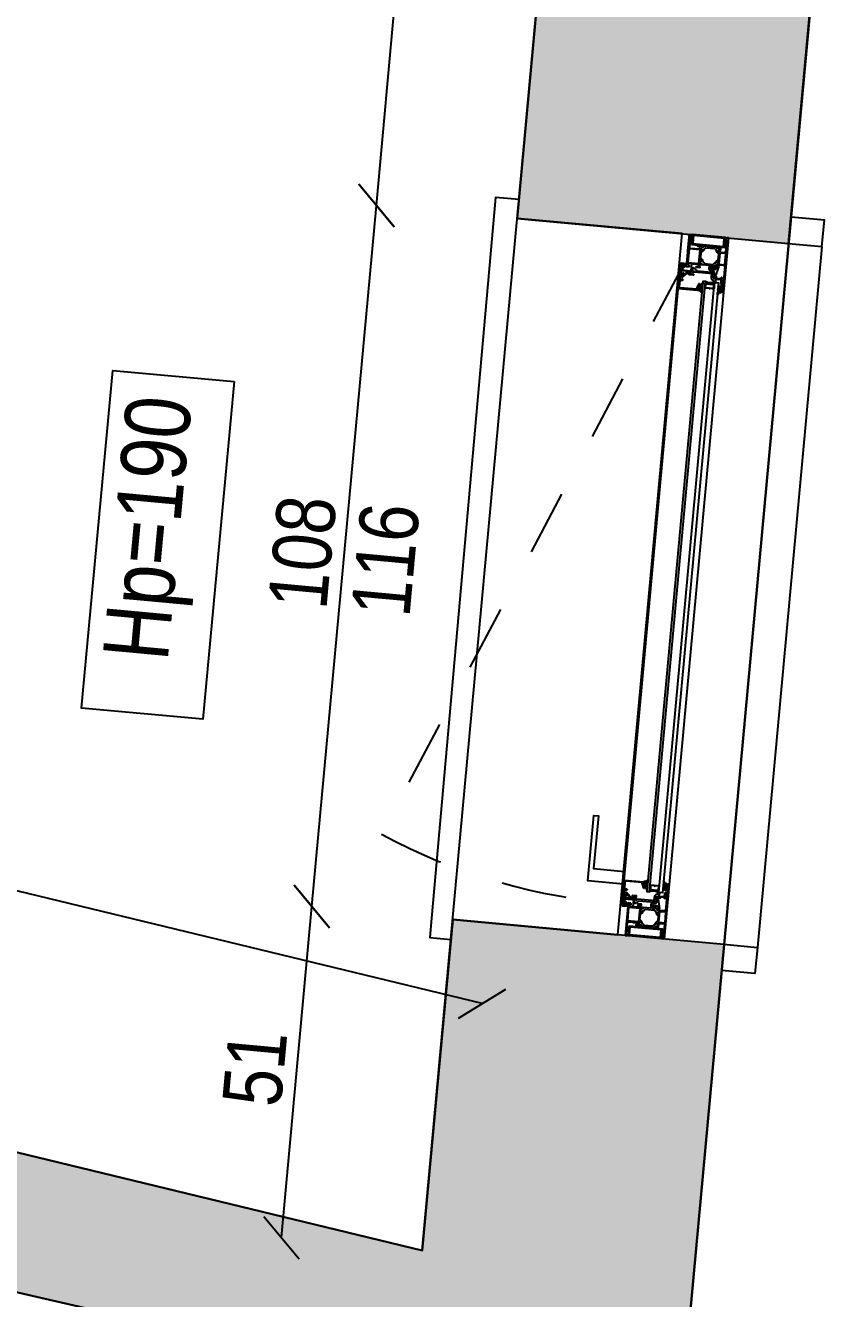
# Model space of a CAD drawing. Header units: metres. Extents: x 493 to 630, y -132 to -15.
# Drawn here: x 566.978 to 568.227, y -34.949 to -32.996 of the extents above; entities that cross this region are included whole.
import ezdxf

# ---------------------------------------------------------------- set-up
doc = ezdxf.new("R2010")
doc.units = ezdxf.units.M
doc.header["$MEASUREMENT"] = 0
doc.header["$PDMODE"] = 3
doc.linetypes.add('HIDDEN2', pattern=[0.1875, 0.125, -0.0625])
for name, color, linetype in [('a_caramida', 2, 'Continuous'), ('a_cote_50', 9, 'Continuous'), ('a_gipscarton', 41, 'Continuous'), ('a_pereti_hasuri', 253, 'Continuous'), ('a_punctat', 40, 'HIDDEN2'), ('a_sticla', 4, 'Continuous'), ('a_tamplarie_ferestre', 6, 'Continuous'), ('a_text', 7, 'Continuous'), ('a_vederi', 74, 'Continuous'), ('a_vederi subtiri', 124, 'Continuous')]:
    doc.layers.add(name, color=color, linetype=linetype)
doc.layers.add('a_suprafete', color=7, linetype='Continuous', plot=False)
doc.styles.get("Standard").update_dxf_attribs({"font": 'ARIALN.TTF'})
doc.dimstyles.new('50 cote', dxfattribs={"dimtxt": 0.09, "dimasz": 0.06, "dimexe": 0, "dimexo": 0, "dimgap": 0.018, "dimtad": 1, "dimdec": 1, "dimlfac": 100, "dimrnd": 0.5, "dimdsep": 46, "dimtxsty": 'Standard', "dimblk": 'OBLIQUE', "dimcen": 0.00045, "dimclrd": 256, "dimclrt": 4, "dimadec": 1, "dimazin": 0, "dimtfac": 1, "dimtdec": 1, "dimtix": 1, "dimtofl": 0, "dimtmove": 0, "dimatfit": 3, "dimldrblk": 'OBLIQUE', "dimfxl": 0, "dimtolj": 1, "dimtzin": 0, "dimarcsym": 0})

# ---------------------------------------------------------------- blocks, each defined once
blk = doc.blocks.new('_Oblique')
at = {"color": 0, "linetype": 'ByBlock', "lineweight": -2}
blk.add_line((-0.5, -0.5), (0.5, 0.5), dxfattribs=at)
blk = doc.blocks.new('*D880')
at = {"layer": 'a_cote_50', "lineweight": -2, "ltscale": 0.3}
blk.add_line((563.7583, -34.5809), (567.4904, -35.4413), dxfattribs=at)
at = {"layer": 'Defpoints', "color": 0, "ltscale": 0.3}
for p in [(563.8258, -34.2878), (567.5737, -35.0797), (567.4904, -35.4413)]:
    blk.add_point(p, dxfattribs=at)
at = {"layer": 'a_cote_50', "lineweight": -2, "ltscale": 0.3, "xscale": 0.06, "yscale": 0.06, "zscale": 0.06}
for p, rotation in [((563.7583, -34.5809), 167.0178410859038), ((567.4904, -35.4413), 347.0178410859038)]:
    blk.add_blockref('_Oblique', p, dxfattribs=dict(at, rotation=rotation))
at = {"layer": 'a_cote_50', "color": 4, "ltscale": 0.3, "insert": (565.6387, -34.9488), "char_height": 0.09, "attachment_point": 5, "rotation": 347.0178}
blk.add_mtext('\\A1;383', dxfattribs=at)
blk = doc.blocks.new('*D900')
at = {"layer": 'a_cote_50', "lineweight": -2, "ltscale": 0.3}
blk.add_line((567.37, -34.8556), (567.4167, -34.3478), dxfattribs=at)
at = {"layer": 'Defpoints', "color": 0, "ltscale": 0.3}
for p in [(567.4167, -34.3478), (567.6326, -34.3676), (567.5859, -34.8755)]:
    blk.add_point(p, dxfattribs=at)
at = {"layer": 'a_cote_50', "lineweight": -2, "ltscale": 0.3, "xscale": 0.06, "yscale": 0.06, "zscale": 0.06}
for p, rotation in [((567.4167, -34.3478), 84.74534572980481), ((567.37, -34.8556), 264.7453457298048)]:
    blk.add_blockref('_Oblique', p, dxfattribs=dict(at, rotation=rotation))
at = {"layer": 'a_cote_50', "color": 4, "ltscale": 0.3, "insert": (567.3297, -34.5958), "char_height": 0.09, "attachment_point": 5, "rotation": 84.7453}
blk.add_mtext('\\A1;51', dxfattribs=at)
blk = doc.blocks.new('*D901')
at = {"layer": 'a_cote_50', "lineweight": -2, "ltscale": 0.3}
blk.add_line((567.4167, -34.3478), (567.5156, -33.2723), dxfattribs=at)
at = {"layer": 'Defpoints', "color": 0, "ltscale": 0.3}
for p in [(567.5156, -33.2723), (567.8077, -33.2992), (567.6326, -34.3676)]:
    blk.add_point(p, dxfattribs=at)
at = {"layer": 'a_cote_50', "lineweight": -2, "ltscale": 0.3, "xscale": 0.06, "yscale": 0.06, "zscale": 0.06}
for p, rotation in [((567.5156, -33.2723), 84.74534572980481), ((567.4167, -34.3478), 264.7453457298048)]:
    blk.add_blockref('_Oblique', p, dxfattribs=dict(at, rotation=rotation))
at = {"layer": 'a_cote_50', "color": 4, "ltscale": 0.3, "char_height": 0.09, "attachment_point": 5, "rotation": 84.7453}
for s, insert in [('\\A1;108', (567.4025, -33.8042)), ('\\A1;116', (567.5299, -33.8159))]:
    blk.add_mtext(s, dxfattribs=dict(at, insert=insert))
blk = doc.blocks.new('*D902')
at = {"layer": 'a_cote_50', "lineweight": -2, "ltscale": 0.3}
blk.add_line((567.5156, -33.2723), (567.8986, -29.1081), dxfattribs=at)
at = {"layer": 'Defpoints', "color": 0, "ltscale": 0.3}
for p in [(567.8986, -29.1081), (568.115, -29.128), (567.8077, -33.2992)]:
    blk.add_point(p, dxfattribs=at)
at = {"layer": 'a_cote_50', "lineweight": -2, "ltscale": 0.3, "xscale": 0.06, "yscale": 0.06, "zscale": 0.06}
for p, rotation in [((567.8986, -29.1081), 84.74534572980481), ((567.5156, -33.2723), 264.7453457298048)]:
    blk.add_blockref('_Oblique', p, dxfattribs=dict(at, rotation=rotation))
at = {"layer": 'a_cote_50', "color": 4, "ltscale": 0.3, "insert": (567.6434, -31.1843), "char_height": 0.09, "attachment_point": 5, "rotation": 84.7453}
blk.add_mtext('\\A1;418', dxfattribs=at)
blk = doc.blocks.new('*D903')
at = {"layer": 'a_cote_50', "lineweight": -2, "ltscale": 0.3}
blk.add_line((567.6777, -34.4966), (563.9652, -33.5968), dxfattribs=at)
at = {"layer": 'Defpoints', "color": 0, "ltscale": 0.3}
for p in [(563.9652, -33.5968), (563.8733, -33.9758), (567.5859, -34.8755)]:
    blk.add_point(p, dxfattribs=at)
at = {"layer": 'a_cote_50', "lineweight": -2, "ltscale": 0.3, "xscale": 0.06, "yscale": 0.06, "zscale": 0.06}
for p, rotation in [((563.9652, -33.5968), 166.3770699062636), ((567.6777, -34.4966), 346.3770699062636)]:
    blk.add_blockref('_Oblique', p, dxfattribs=dict(at, rotation=rotation))
at = {"layer": 'a_cote_50', "color": 4, "ltscale": 0.3, "insert": (565.8365, -33.9846), "char_height": 0.09, "attachment_point": 5, "rotation": 346.3771}
blk.add_mtext('\\A1;382', dxfattribs=at)
blk = doc.blocks.new('nod mobil')
at = {"layer": 'a_tamplarie_ferestre'}
for p, q in [((-0.0193, 0.0683), (-0.0693, 0.0683)), ((-0.0458, 0.0495), (-0.0409, 0.0495)), ((-0.0458, 0.0475), (-0.0409, 0.0475)), ((-0.0513, 0.0175), (-0.0473, 0.0175))]:
    blk.add_line(p, q, dxfattribs=at)
at = {"layer": 'a_tamplarie_ferestre', "extrusion": (9.86076e-32, 1.5e-15, -1)}
for points in [[(0.103, 0.0683), (0.103, 0.0668)], [(0.103, 0.0683), (0.0693, 0.0683)], [(0.1025, 0.0663), (0.1015, 0.0663)], [(0.101, 0.0658), (0.101, 0.0648)], [(0.1005, 0.0643), (0.0995, 0.0643)], [(0.099, 0.0648), (0.099, 0.0655)], [(0.0983, 0.066), (0.0937, 0.0643)], [(0.0933, 0.0655), (0.0963, 0.0666)], [(0.093, 0.0648), (0.093, 0.0651)]]:
    blk.add_lwpolyline(points, dxfattribs=at)
at = {"layer": 'a_tamplarie_ferestre'}
for points in [[(-0.0876, 0.013), (-0.0876, 0.0637), (-0.103, 0.0637), (-0.103, 0.013)], [(-0.0891, 0.0145), (-0.0891, 0.062), (-0.1015, 0.062), (-0.1015, 0.0145)]]:
    blk.add_lwpolyline(points, close=True, dxfattribs=at)
at = {"layer": 'a_tamplarie_ferestre', "extrusion": (2e-16, -2.00063e-16, -1)}
for points in [[(0.081, 0.0665), (0.0963, 0.0666)], [(0.08, 0.0583), (0.08, 0.0655)], [(0.0786, 0.0662), (0.0786, 0.058)], [(0.0619, 0.0667), (0.0781, 0.0667)], [(0.0614, 0.058), (0.0614, 0.0662)], [(0.06, 0.0654), (0.06, 0.0582)], [(0.0868, 0.0558), (0.0868, 0.0573)], [(0.0868, 0.0529), (0.0868, 0.0548)], [(0.0868, 0.0521), (0.0868, 0.032)], [(0.0866, 0.0551), (0.0866, 0.0556)], [(0.0855, 0.0526), (0.0865, 0.0526)], [(0.0863, 0.0578), (0.0805, 0.0578)], [(0.0855, 0.0526), (0.0863, 0.0526)], [(0.0852, 0.0557), (0.0852, 0.0529)], [(0.0852, 0.0553), (0.0852, 0.0529)], [(0.0808, 0.0558), (0.0851, 0.0558)], [(0.0812, 0.0558), (0.0847, 0.0558)], [(0.0846, 0.0354), (0.0846, 0.0487)], [(0.0841, 0.0496), (0.0832, 0.0501)], [(0.0826, 0.0507), (0.0805, 0.0543)], [(0.0817, 0.0522), (0.0803, 0.0546), (0.0803, 0.0553)], [(0.0781, 0.0575), (0.0619, 0.0575)], [(0.068, 0.0558), (0.0768, 0.0558)], [(0.0645, 0.0553), (0.0645, 0.0546), (0.0631, 0.0522)], [(0.0622, 0.0507), (0.0643, 0.0543)], [(0.0597, 0.0558), (0.064, 0.0558)], [(0.0636, 0.0558), (0.0601, 0.0558)], [(0.0607, 0.0496), (0.0616, 0.0501)], [(0.0602, 0.0354), (0.0602, 0.0487)], [(0.0596, 0.0529), (0.0596, 0.0557)], [(0.0596, 0.0553), (0.0596, 0.0529)], [(0.0595, 0.0577), (0.0585, 0.0577)], [(0.0583, 0.0526), (0.0593, 0.0526)], [(0.0593, 0.0526), (0.0585, 0.0526)], [(0.0582, 0.0556), (0.0582, 0.0551)], [(0.058, 0.0572), (0.058, 0.0558)], [(0.058, 0.0548), (0.058, 0.0529)], [(0.058, 0.0521), (0.058, 0.0511), (0.0537, 0.0511)], [(0.058, 0.0486), (0.058, 0.0456)], [(0.0537, 0.0431), (0.058, 0.0431), (0.058, 0.032)], [(0.0539, 0.0488), (0.0547, 0.0486), (0.0547, 0.0496), (0.057, 0.0496)], [(0.057, 0.0446), (0.0547, 0.0446), (0.0547, 0.0456), (0.0539, 0.0454)], [(0.0532, 0.0506), (0.0532, 0.0498)], [(0.0532, 0.0445), (0.0532, 0.0436)], [(0.0868, 0.0293), (0.0868, 0.0312)], [(0.0868, 0.0238), (0.0868, 0.0283)], [(0.0866, 0.0286), (0.0866, 0.0291)], [(0.0865, 0.0315), (0.0855, 0.0315)], [(0.0863, 0.0315), (0.0855, 0.0315)], [(0.0853, 0.0253), (0.0853, 0.0228), (0.0858, 0.0228)], [(0.0852, 0.0312), (0.0852, 0.0284)], [(0.0852, 0.0312), (0.0852, 0.0288)], [(0.0851, 0.0283), (0.0808, 0.0283)], [(0.0847, 0.0283), (0.0812, 0.0283)], [(0.083, 0.0263), (0.0843, 0.0263)], [(0.0832, 0.0341), (0.0841, 0.0346)], [(0.0805, 0.0299), (0.0826, 0.0335)], [(0.082, 0.0183), (0.082, 0.0253)], [(0.0803, 0.0288), (0.0803, 0.0295), (0.0817, 0.0319)], [(0.0805, 0.0261), (0.0805, 0.0104)], [(0.06, 0.0266), (0.08, 0.0266)], [(0.0768, 0.0283), (0.068, 0.0283)], [(0.0631, 0.0319), (0.0645, 0.0295), (0.0645, 0.0288)], [(0.0643, 0.0299), (0.0622, 0.0335)], [(0.064, 0.0283), (0.0597, 0.0283)], [(0.0601, 0.0283), (0.0636, 0.0283)], [(0.0633, 0.0321), (0.0632, 0.0321)], [(0.0616, 0.0341), (0.0607, 0.0346)], [(0.0596, 0.0284), (0.0596, 0.0312)], [(0.0596, 0.0312), (0.0596, 0.0288)], [(0.0595, 0.0104), (0.0595, 0.0261)], [(0.0593, 0.0315), (0.0583, 0.0315)], [(0.0585, 0.0315), (0.0593, 0.0315)], [(0.0582, 0.0291), (0.0582, 0.0286)], [(0.058, 0.0312), (0.058, 0.0293)], [(0.058, 0.0253), (0.058, 0.0183)], [(0.0577, 0.028), (0.0547, 0.028), (0.0547, 0.0288), (0.0537, 0.0288)], [(0.0557, 0.0263), (0.057, 0.0263)], [(0.0542, 0.0228), (0.0547, 0.0228), (0.0547, 0.0253)], [(0.0532, 0.0283), (0.0532, 0.0238)], [(0.103, 0.0083), (0.103, 0.0117), (0.1019, 0.0128), (0.1013, 0.0128), (0.1013, 0.011)], [(0.0547, 0.0113), (0.0547, 0.0128), (0.0541, 0.0128), (0.053, 0.0117), (0.053, 0.0083), (0.103, 0.0083)], [(0.1003, 0.01), (0.083, 0.01)], [(0.082, 0.011), (0.082, 0.0173)], [(0.08, 0.0099), (0.06, 0.0099)], [(0.0582, 0.0037), (0.0576, 0.007)], [(0.058, 0.0173), (0.058, 0.0113)], [(0.0558, 0.0031), (0.0577, 0.0031)], [(0.0571, 0.0056), (0.0573, 0.0044)], [(0.0571, 0.0042), (0.0557, 0.0042)], [(0.057, 0.0103), (0.0557, 0.0103)], [(0.0529, 0.0042), (0.057, 0.0057)], [(0.0568, 0.0065), (0.0517, 0.0048)], [(0.0558, 0.0004), (0.0567, 0.0012)], [(0.0566, 0.0015), (0.0558, 0.0017)], [(0.0557, 0.0019), (0.0557, 0.003)], [(0.0552, 0.0037), (0.0552, 0.0032)], [(0.0552, 0.002), (0.0552, 0.0012)], [(0.0527, 0.0002), (0.0552, 0.0002)], [(0.0551, 0.0031), (0.0529, 0.0031)], [(0.055, 0.001), (0.053, 0.001)], [(0.0532, 0.0024), (0.0548, 0.0024)], [(0.0528, 0.0032), (0.0528, 0.004)], [(0.0528, 0.0012), (0.0528, 0.002)], [(0.0523, 0.003), (0.0523, 0.0019)], [(0.0513, 0.0031), (0.0521, 0.0031)], [(0.0521, 0.0017), (0.0513, 0.0016)], [(0.0513, 0.0012), (0.052, 0.0005)], [(0.051, 0.0038), (0.051, 0.0034)]]:
    blk.add_lwpolyline(points, dxfattribs=at)
at = {"layer": 'a_tamplarie_ferestre', "extrusion": (2e-16, -4.00063e-16, -1)}
for points in [[(0.0588, 0.0667), (0.0495, 0.0667)], [(0.0495, 0.0667), (0.0408, 0.0667), (0.0279, 0.0667)], [(0.0412, 0.0637), (0.0412, 0.0633)], [(0.0338, 0.0642), (0.0407, 0.0642)], [(0.0407, 0.0628), (0.0399, 0.0628)], [(0.0394, 0.0623), (0.0394, 0.0569)], [(0.0382, 0.0547), (0.0382, 0.0623)], [(0.0377, 0.0628), (0.0334, 0.0628)], [(0.0333, 0.0667), (0.0333, 0.0647)], [(0.0319, 0.0643), (0.0319, 0.0667)], [(0.0289, 0.064), (0.0289, 0.0638)], [(0.0279, 0.0645), (0.0284, 0.0645)], [(0.0284, 0.0633), (0.0256, 0.0633)], [(0.0274, 0.0662), (0.0274, 0.065)], [(0.0251, 0.0638), (0.0251, 0.0643), (0.0261, 0.0643), (0.0261, 0.066)], [(0.0251, 0.067), (0.0211, 0.067)], [(0.0201, 0.066), (0.0201, 0.0643), (0.0211, 0.0643), (0.0211, 0.0638)], [(0.0206, 0.0633), (0.0193, 0.0633)], [(0.0188, 0.0638), (0.0188, 0.0678)], [(0.0575, 0.0551), (0.0575, 0.0566)], [(0.0572, 0.0478), (0.0556, 0.0492)], [(0.0556, 0.0449), (0.0572, 0.0463)], [(0.0537, 0.0537), (0.0571, 0.0546)], [(0.0568, 0.0571), (0.043, 0.054)], [(0.0558, 0.0479), (0.0564, 0.0473)], [(0.0564, 0.0468), (0.0558, 0.0462)], [(0.0533, 0.0478), (0.0554, 0.048)], [(0.0554, 0.046), (0.0533, 0.0462)], [(0.0551, 0.0491), (0.0549, 0.0484), (0.053, 0.0484)], [(0.053, 0.0456), (0.0549, 0.0456), (0.0551, 0.045)], [(0.0525, 0.0491), (0.053, 0.0504), (0.053, 0.0527)], [(0.053, 0.043), (0.053, 0.0444), (0.0526, 0.0448)], [(0.0521, 0.043), (0.053, 0.043)], [(0.0502, 0.0463), (0.0506, 0.0443)], [(0.0495, 0.0507), (0.0499, 0.0479)], [(0.0484, 0.0507), (0.0449, 0.0516), (0.0432, 0.052)], [(0.0458, 0.0495), (0.0483, 0.0495)], [(0.0483, 0.0475), (0.048, 0.0475)], [(0.048, 0.0247), (0.048, 0.0475)], [(0.043, 0.0504), (0.0462, 0.0496)], [(0.0458, 0.0495), (0.0458, 0.0213)], [(0.0419, 0.053), (0.0419, 0.0519)], [(0.0412, 0.0559), (0.0412, 0.0552)], [(0.0399, 0.0564), (0.0407, 0.0564)], [(0.0407, 0.0547), (0.0404, 0.0547)], [(0.0404, 0.0537), (0.0404, 0.0518)], [(0.0404, 0.051), (0.0404, 0.05)], [(0.0402, 0.0544), (0.0402, 0.054)], [(0.0401, 0.0515), (0.0391, 0.0515)], [(0.0388, 0.0518), (0.0388, 0.0546)], [(0.0387, 0.0547), (0.0344, 0.0547)], [(0.0376, 0.0485), (0.0366, 0.049)], [(0.0363, 0.0494), (0.0341, 0.0532)], [(0.0339, 0.0542), (0.0339, 0.0535), (0.0352, 0.0511)], [(0.051, 0.0211), (0.0523, 0.0187), (0.0523, 0.018)], [(0.0521, 0.0191), (0.05, 0.0228)], [(0.0521, 0.019), (0.05, 0.0227)], [(0.0495, 0.0232), (0.0486, 0.0238)], [(0.0494, 0.0234), (0.0485, 0.0239)], [(0.0473, 0.0207), (0.0473, 0.0207)], [(0.0473, 0.0008), (0.0473, 0.0205)], [(0.0471, 0.0208), (0.0461, 0.0208)], [(0.0463, 0.0208), (0.0471, 0.0208)], [(0.0458, 0.0205), (0.0458, 0.0186)], [(0.0425, 0.0186), (0.0425, 0.0196)], [(0.042, 0.0201), (0.0415, 0.0201)], [(0.041, 0.0196), (0.041, 0.0141)], [(0.0473, 0.0158), (0.058, 0.0158)], [(0.058, -0.0002), (0.058, 0.0028), (0.056, 0.0028)], [(0.0425, 0.0011), (0.0425, 0.0031), (0.0419, 0.0031), (0.0408, 0.002), (0.0408, -0.0014), (0.0574, -0.0014)], [(0.0555, 0.0023), (0.0555, 0.0018), (0.0565, 0.0018), (0.0565, 0.0008)], [(0.0505, 0.0008), (0.0505, 0.0018), (0.0515, 0.0018), (0.0515, 0.0023)], [(0.051, 0.0028), (0.0482, 0.0028)], [(0.049, 0.0013), (0.049, 0.0008)], [(0.0482, 0.0018), (0.0485, 0.0018)], [(0.0458, 0.0156), (0.0458, 0.0086)], [(0.0458, 0.0076), (0.0458, 0.0011)], [(0.0453, 0.0181), (0.043, 0.0181)], [(0.0435, 0.0166), (0.0448, 0.0166)], [(0.0448, 0.0001), (0.0435, 0.0001)], [(0.042, 0.0131), (0.0425, 0.0131), (0.0425, 0.0156)], [(0.0555, -0.0002), (0.0515, -0.0002)]]:
    blk.add_lwpolyline(points, dxfattribs=at)
at = {"layer": 'a_tamplarie_ferestre', "extrusion": (2e-16, -3.00063e-16, -1)}
for points in [[(0.0273, 0.0597), (0.0279, 0.0607), (0.0279, 0.0627)], [(0.0276, 0.063), (0.0255, 0.063)], [(0.0263, 0.0604), (0.0266, 0.0598)], [(0.0253, 0.0598), (0.0256, 0.0604)], [(0.0252, 0.0651), (0.0241, 0.0662)], [(0.0243, 0.0604), (0.0246, 0.0598)], [(0.0245, 0.063), (0.0245, 0.0643)], [(0.0238, 0.0663), (0.0221, 0.0663)], [(0.0237, 0.0646), (0.0237, 0.0627)], [(0.0233, 0.0598), (0.0236, 0.0604)], [(0.0226, 0.0651), (0.0232, 0.0651)], [(0.0232, 0.0622), (0.0226, 0.0622)], [(0.0223, 0.0604), (0.0226, 0.0598)], [(0.0221, 0.0627), (0.0221, 0.0646)], [(0.0218, 0.0662), (0.0207, 0.0651)], [(0.0213, 0.0598), (0.0216, 0.0604)], [(0.0213, 0.0643), (0.0213, 0.063)], [(0.0205, 0.0606), (0.0205, 0.0599)], [(0.0203, 0.063), (0.0184, 0.063), (0.0184, 0.0639)], [(0.0191, 0.0603), (0.0197, 0.0609)], [(0.018, 0.0635), (0.018, 0.0625)], [(0.0149, 0.0595), (0.0173, 0.0595)], [(0.016, 0.0605), (0.0149, 0.0604)]]:
    blk.add_lwpolyline(points, dxfattribs=at)
at = {"layer": 'a_tamplarie_ferestre', "extrusion": (4e-16, -6.00063e-16, -1)}
for points in [[(0.0285, 0.0301), (0.0285, 0.0298)], [(0.0282, 0.0293), (0.0222, 0.0272)], [(0.0232, 0.0289), (0.0278, 0.0306)], [(0.0225, 0.0301), (0.0225, 0.0294)], [(0.021, 0.0306), (0.022, 0.0306)], [(0.022, 0.0271), (0.0205, 0.0271)], [(0.0205, 0.0291), (0.0205, 0.0301)], [(0.019, 0.0286), (0.02, 0.0286)], [(0.02, 0.0266), (0.02, 0.0017)], [(0.0185, -0.0009), (0.0185, 0.0281)], [(0.0445, 0.012), (0.0445, 0.0087)], [(0.0443, 0.0087), (0.044, 0.0091)], [(0.0441, 0.0139), (0.0441, 0.0127)], [(0.0437, 0.0091), (0.0407, 0.0061)], [(0.0436, 0.0117), (0.0436, 0.0139)], [(0.0374, 0.0046), (0.043, 0.0103)], [(0.0427, 0.0047), (0.0427, 0.0037)], [(0.0426, 0.0036), (0.0397, 0.0039)], [(0.041, 0.0053), (0.0422, 0.0052)], [(0.0387, 0.0026), (0.0394, 0)], [(0.0375, 0.0013), (0.037, 0.0032)], [(0.0335, 0.0006), (0.037, 0.0006)], [(0.0332, 0.0042), (0.0336, 0.0035), (0.033, 0.0035), (0.033, 0.0011)], [(0.0317, 0.0011), (0.0317, 0.0039)], [(0.0216, 0.0002), (0.0312, 0.0006)], [(0.0399, -0.0004), (0.04, -0.0004), (0.04, -0.0014), (0.019, -0.0014)]]:
    blk.add_lwpolyline(points, dxfattribs=at)
at = {"layer": 'a_tamplarie_ferestre'}
for points in [[(-0.0271, 0.0338), (-0.025, 0.0322)], [(-0.025, 0.0322), (-0.0271, 0.0338)], [(-0.0244, 0.032), (-0.0203, 0.032)], [(-0.0203, 0.032), (-0.0244, 0.032)], [(-0.0235, 0.0295), (-0.0238, 0.0295)], [(-0.0229, 0.0307), (-0.0232, 0.0297)], [(-0.0204, 0.0309), (-0.0226, 0.0309)], [(-0.0202, 0.0297), (-0.0201, 0.0306)], [(-0.0186, 0.0291), (-0.02, 0.0294)], [(-0.0193, 0.0356), (-0.0173, 0.0356)], [(-0.0178, 0.0312), (-0.0182, 0.0293)], [(-0.0173, 0.0351), (-0.0172, 0.0356)], [(-0.0172, 0.0356), (-0.0173, 0.0351)]]:
    blk.add_lwpolyline(points, dxfattribs=at)
for centre, radius, start, end in [((-0.1025, 0.0668), 0.0005, 180.0009, 269.9988), ((-0.1005, 0.0648), 0.0005, 180.0005, 269.9993), ((-0.0995, 0.0648), 0.0005, 270.0009, 359.9991), ((-0.0935, 0.0648), 0.0005, 249.9886, 0), ((-0.0935, 0.0651), 0.0005, 0, 69.9897), ((-0.081, 0.0655), 0.001, 0.0011, 89.9989), ((-0.0781, 0.0662), 0.0005, 90, 180), ((-0.0619, 0.0662), 0.0005, 0, 90), ((-0.0584, 0.0652), 0.00159, 103.7918, 171.7779), ((-0.0407, 0.0637), 0.0005, 90, 180), ((-0.0407, 0.0633), 0.0005, 180, 270), ((-0.0334, 0.0643), 0.0015, 270, 360), ((-0.0284, 0.064), 0.0005, 90, 180), ((-0.0284, 0.0638), 0.0005, 180, 270), ((-0.0259, 0.0603), 0.0004, 20.9654, 159.0346), ((-0.0256, 0.0638), 0.0005, 270, 0), ((-0.025, 0.063), 0.0005, 180.0566, 359.9434), ((-0.0248, 0.0643), 0.0003, 0, 99.738), ((-0.0239, 0.0603), 0.0004, 20.9654, 159.0346), ((-0.0232, 0.0646), 0.0005, 90.0196, 179.9804), ((-0.0232, 0.0627), 0.0005, 179.9997, 270.0003), ((-0.0226, 0.0646), 0.0005, 0.0205, 89.9795), ((-0.0226, 0.0627), 0.0005, 270.0163, 359.9837), ((-0.0219, 0.0603), 0.0004, 20.9654, 159.0346), ((-0.021, 0.0643), 0.0003, 80.2604, 180), ((-0.0208, 0.063), 0.0005, 180.0566, 359.9434), ((-0.0206, 0.0638), 0.0005, 180, 270), ((-0.02, 0.0606), 0.0005, 42.0379, 179.9422), ((-0.0193, 0.0678), 0.0005, 0, 90), ((-0.0193, 0.0638), 0.0005, 270, 0), ((-0.0157, 0.0627), 0.00225, 184.5989, 263.2783), ((-0.0869, 0.0556), 0.000279, 358.8354, 73.5801), ((-0.0869, 0.0551), 0.000279, 286.4246, 1.1629), ((-0.0863, 0.0521), 0.0005, 89.9997, 180.0003), ((-0.0851, 0.0557), 0.00012, 90, 180), ((-0.0847, 0.0553), 0.0005, 89.9997, 180.0003), ((-0.0839, 0.0514), 0.0015, 297.9943, 330), ((-0.0813, 0.0548), 0.001, 327.273, 81.8184), ((-0.0808, 0.0553), 0.0005, 0, 90), ((-0.0805, 0.0583), 0.0005, 269.9996, 0.0004), ((-0.0781, 0.058), 0.0005, 180, 270), ((-0.0768, 0.0553), 0.0005, 90, 162.253), ((-0.068, 0.0553), 0.0005, 17.747, 90), ((-0.064, 0.0553), 0.0005, 90, 180), ((-0.0619, 0.058), 0.0005, 270, 0), ((-0.0612, 0.0487), 0.001, 0.0025, 60.6961), ((-0.0595, 0.0582), 0.0005, 180, 270), ((-0.0597, 0.0557), 0.00012, 0, 90), ((-0.0593, 0.0529), 0.0003, 180.0025, 270.0025), ((-0.0579, 0.0556), 0.000279, 106.4199, 181.1646), ((-0.0579, 0.0551), 0.000279, 178.8371, 253.5754), ((-0.057, 0.0486), 0.001, 89.9981, 180.0015), ((-0.057, 0.0456), 0.001, 180.0067, 269.9937), ((-0.0562, 0.047), 0.000348, 134.7272, 225.2728), ((-0.0555, 0.0475), 0.0005, 84.8936, 135.0494), ((-0.0555, 0.0465), 0.0005, 224.9506, 275.1059), ((-0.054, 0.0527), 0.001, 0.0008, 74.9983), ((-0.0533, 0.047), 0.0008, 270, 90), ((-0.053, 0.0489), 0.0005, 269.9991, 22.5011), ((-0.053, 0.0451), 0.0005, 314.9997, 90.0007), ((-0.0495, 0.047), 0.000971, 114.0059, 225.9941), ((-0.0485, 0.0505), 0.001, 75.0011, 169.9977), ((-0.0483, 0.0485), 0.001, 90, 270), ((-0.0432, 0.0524), 0.000372, 278.7538, 96.3352), ((-0.0407, 0.0559), 0.0005, 90.0131, 179.9869), ((-0.0407, 0.0552), 0.0005, 180, 270), ((-0.0405, 0.052), 0.00452, 264.999, 309.1968), ((-0.0401, 0.0518), 0.0003, 180, 270), ((-0.0399, 0.051), 0.0005, 90, 180.0027), ((-0.0391, 0.0518), 0.0003, 270, 0), ((-0.0371, 0.0499), 0.001, 298.2866, 330.0001), ((-0.0349, 0.0537), 0.001, 330.0001, 90), ((-0.0863, 0.032), 0.0005, 179.9997, 270.0003), ((-0.0869, 0.0291), 0.000279, 358.8371, 73.5754), ((-0.0869, 0.0286), 0.000279, 286.4199, 1.1646), ((-0.0843, 0.0253), 0.001, 90.0012, 179.9989), ((-0.0847, 0.0288), 0.000505, 180.567, 270.5676), ((-0.0851, 0.0284), 0.00012, 180, 270.0001), ((-0.0839, 0.0328), 0.0015, 30, 62.0057), ((-0.083, 0.0253), 0.001, 359.9982, 90.0018), ((-0.0813, 0.0293), 0.001, 278.1816, 32.727), ((-0.0808, 0.0288), 0.0005, 269.9985, 0.0006), ((-0.08, 0.0261), 0.0005, 90.0003, 179.9997), ((-0.0768, 0.0288), 0.0005, 196.9544, 270), ((-0.068, 0.0288), 0.0005, 270, 342.7104), ((-0.064, 0.0288), 0.0005, 179.9994, 270.0015), ((-0.0612, 0.0354), 0.001, 299.3088, 0.0025), ((-0.06, 0.0261), 0.0005, 0.0003, 89.9997), ((-0.0597, 0.0284), 0.00012, 269.9999, 0), ((-0.0593, 0.0312), 0.0003, 90.0025, 180.0025), ((-0.0579, 0.0291), 0.000279, 106.4246, 181.1629), ((-0.0579, 0.0286), 0.000279, 178.8354, 253.5801), ((-0.0577, 0.0283), 0.0003, 180.0256, 269.9709), ((-0.057, 0.0253), 0.001, 90.0034, 179.9966), ((-0.0557, 0.0253), 0.001, 0.005, 89.995), ((-0.049, 0.0247), 0.001, 299.3064, 0), ((-0.0307, 0.0289), 0.0061, 53.6968, 86.6025), ((-0.0372, 0.0196), 0.0163, 43.5511, 63.2606), ((-0.028, 0.0301), 0.0005, 69.9886, 180), ((-0.028, 0.0298), 0.0005, 180, 249.9897), ((-0.0244, 0.033), 0.001, 232.9845, 270), ((-0.0237, 0.0332), 0.000476, 218.5685, 342.0839), ((-0.0226, 0.0306), 0.0003, 90, 160.0002), ((-0.022, 0.0301), 0.0005, 90.0009, 179.9991), ((-0.022, 0.0276), 0.0005, 249.9897, 270), ((-0.021, 0.0301), 0.0005, 0.0005, 89.9993), ((-0.0204, 0.0306), 0.0003, 352.7923, 90), ((-0.0203, 0.033), 0.001, 270, 338.6035), ((-0.0159, 0.0307), 0.004, 117.7203, 150.6713), ((-0.019, 0.0281), 0.0005, 0.0009, 89.9988), ((-0.0183, 0.0351), 0.001, 297.7203, 357.275), ((-0.0128, 0.0301), 0.00508, 136.4413, 167.1481), ((-0.1003, 0.011), 0.001, 180.0032, 269.9967), ((-0.083, 0.011), 0.001, 270.0003, 359.9997), ((-0.0825, 0.0178), 0.000725, 316.3959, 43.6041), ((-0.08, 0.0104), 0.0005, 180.0003, 269.9997), ((-0.06, 0.0104), 0.0005, 270.0003, 359.9997), ((-0.0575, 0.0178), 0.000725, 136.3884, 223.6116), ((-0.057, 0.0113), 0.001, 180.0027, 269.9969), ((-0.0571, 0.0044), 0.0002, 178.1351, 270.001), ((-0.057, 0.0056), 0.0001, 69.6878, 169.6777), ((-0.0562, 0.0066), 0.000686, 53.8588, 179.5157), ((-0.0567, 0.0066), 0.00015, 172.504, 250.9838), ((-0.0555, 0.0008), 0.001, 179.9939, 270.0061), ((-0.0558, 0.003), 0.00015, 359.9961, 90.0039), ((-0.0559, 0.0019), 0.0002, 285.0029, 359.9972), ((-0.0557, 0.0113), 0.001, 270.005, 359.9946), ((-0.0551, 0.0032), 0.0001, 179.9919, 270.0087), ((-0.0548, 0.002), 0.0004, 89.9996, 180.001), ((-0.055, 0.0012), 0.0002, 179.9998, 270.0002), ((-0.0532, 0.002), 0.0004, 0.0013, 89.998), ((-0.053, 0.0012), 0.0002, 269.9987, 0.0005), ((-0.053, 0.004), 0.0002, 0.0024, 74.3114), ((-0.0529, 0.0032), 0.0001, 270.0015, 359.9985), ((-0.0521, 0.003), 0.00015, 89.9951, 180.0049), ((-0.0521, 0.0019), 0.0002, 180.0026, 254.9977), ((-0.0515, 0.0008), 0.001, 269.993, 0.0053), ((-0.0485, 0.0013), 0.0005, 90.0143, 179.9857), ((-0.0485, 0.0008), 0.0005, 179.9847, 270.0118), ((-0.0453, 0.0081), 0.000725, 136.3959, 223.6041), ((-0.0453, 0.0186), 0.0005, 180.0108, 269.9892), ((-0.0448, 0.0156), 0.001, 90.011, 179.9907), ((-0.0448, 0.0011), 0.001, 179.9946, 270.0071), ((-0.0442, 0.012), 0.000319, 120.7538, 181.0363), ((-0.0444, 0.0087), 0.0001, 180, 317.856), ((-0.0438, 0.0139), 0.00025, 356.4446, 183.5554), ((-0.0435, 0.0156), 0.001, 0.0097, 89.9903), ((-0.0435, 0.0011), 0.001, 269.991, 0.009), ((-0.043, 0.0186), 0.0005, 270.004, 359.9956), ((-0.0422, 0.0047), 0.0005, 94.9998, 179.9998), ((-0.0426, 0.0037), 0.0001, 180, 275.0534), ((-0.0384, 0.0036), 0.0015, 345.0002, 45.0008), ((-0.0325, 0.0038), 0.000809, 8.8194, 154.9031), ((-0.0399, 0.0001), 0.000477, 267.8307, 347.1724), ((-0.019, -0.0009), 0.0005, 270.0003, 359.9998)]:
    blk.add_arc(centre, radius, start, end, dxfattribs=at)
at = {"layer": 'a_tamplarie_ferestre', "extrusion": (9.86076e-32, 1.5e-15, -1)}
for centre, start, end in [((0.1015, 0.0658), 89.9998, 180.0002), ((0.0985, 0.0655), 0.0428, 109.9384)]:
    blk.add_arc(centre, 0.0005, start, end, dxfattribs=at)
at = {"layer": 'a_tamplarie_ferestre', "extrusion": (2e-16, -4.00063e-16, -1)}
for centre, radius, start, end in [((0.0399, 0.0623), 0.0005, 90, 180), ((0.0377, 0.0623), 0.0005, 359.9737, 90.0193), ((0.0338, 0.0647), 0.0005, 180, 270), ((0.0279, 0.0662), 0.0005, 90, 180), ((0.0279, 0.065), 0.0005, 180, 270), ((0.0251, 0.066), 0.001, 0, 90), ((0.0211, 0.066), 0.001, 90, 180), ((0.057, 0.0566), 0.0005, 0.0019, 112.4977), ((0.057, 0.0551), 0.0005, 284.9999, 0), ((0.0565, 0.047), 0.001, 310.9097, 49.0903), ((0.0554, 0.049), 0.0003, 48.3541, 164.9994), ((0.0554, 0.0451), 0.0003, 195.0097, 311.6393), ((0.0521, 0.0445), 0.0015, 190.0009, 269.9989), ((0.0483, 0.0504), 0.0003, 304.8295, 67.5001), ((0.0467, 0.0526), 0.003, 260.6566, 304.8295), ((0.0481, 0.0614), 0.00989, 240.6425, 270.5846), ((0.0434, 0.0526), 0.0015, 102.5014, 162.4995), ((0.0434, 0.0518), 0.0015, 177.5003, 257.4998), ((0.0409, 0.05), 0.0005, 179.9973, 270), ((0.0404, 0.0544), 0.000279, 106.4199, 181.1646), ((0.0404, 0.054), 0.000279, 178.8371, 253.5754), ((0.0399, 0.0569), 0.0005, 179.9714, 270.0286), ((0.0387, 0.0546), 0.00012, 0, 90), ((0.0344, 0.0542), 0.0005, 90, 180), ((0.0511, 0.0212), 0.000138, 115.1578, 210), ((0.0487, 0.0221), 0.0015, 30, 60.6936), ((0.0487, 0.0219), 0.0015, 30, 60.6936), ((0.0463, 0.0213), 0.0005, 180, 270), ((0.0461, 0.0205), 0.0003, 90, 180), ((0.042, 0.0196), 0.0005, 0.0026, 89.9974), ((0.0415, 0.0196), 0.0005, 89.9968, 180.001), ((0.056, 0.0023), 0.0005, 90.0151, 179.9884), ((0.0513, 0.0185), 0.001, 270, 30), ((0.051, 0.0023), 0.0005, 0.0131, 89.9869), ((0.0482, 0.0023), 0.0005, 90, 270), ((0.042, 0.0141), 0.001, 179.9847, 270.0118), ((0.0565, -0.0002), 0.0015, 306.8437, 0.0038)]:
    blk.add_arc(centre, radius, start, end, dxfattribs=at)
at = {"layer": 'a_tamplarie_ferestre', "extrusion": (2e-16, -3.00063e-16, -1)}
for centre, radius, start, end in [((0.0276, 0.0627), 0.000299, 359.7696, 90.2304), ((0.0269, 0.0599), 0.0004, 200.9654, 326.8252), ((0.0249, 0.0649), 0.0003, 260.262, 44.8887), ((0.0249, 0.0599), 0.0004, 200.9654, 339.0346), ((0.0238, 0.0658), 0.0005, 45.0001, 90), ((0.0229, 0.0599), 0.0004, 200.9654, 339.0346), ((0.0221, 0.0658), 0.0005, 90, 134.9999), ((0.0209, 0.0599), 0.0004, 180, 339.0346), ((0.0209, 0.0649), 0.0003, 135.1096, 279.7396), ((0.0173, 0.0619), 0.0024, 270, 317.3265), ((0.0184, 0.0635), 0.000399, 89.9047, 180.0953), ((0.0149, 0.0599), 0.000426, 89.1272, 269.7963)]:
    blk.add_arc(centre, radius, start, end, dxfattribs=at)
at = {"layer": 'a_tamplarie_ferestre', "extrusion": (2e-16, -2.00063e-16, -1)}
for centre, radius, start, end in [((0.0863, 0.0573), 0.0005, 359.9984, 90.0016), ((0.0865, 0.0529), 0.0003, 270, 0), ((0.0855, 0.0529), 0.0003, 180, 270), ((0.0855, 0.0529), 0.0003, 180, 270), ((0.0836, 0.0487), 0.001, 0, 60.0001), ((0.0816, 0.0522), 0.000138, 264.3774, 30), ((0.082, 0.057), 0.005, 197.747, 264.3774), ((0.0628, 0.057), 0.005, 275.6226, 342.253), ((0.0634, 0.0548), 0.001, 327.2705, 81.8159), ((0.0632, 0.0522), 0.000138, 150, 275.6226), ((0.0609, 0.0514), 0.0015, 297.9918, 329.9975), ((0.0601, 0.0553), 0.0005, 89.9972, 179.9978), ((0.0593, 0.0529), 0.0003, 270, 0), ((0.0585, 0.0572), 0.0005, 90, 180), ((0.0585, 0.0521), 0.0005, 89.9975, 179.9975), ((0.0583, 0.0529), 0.0003, 180, 270), ((0.0542, 0.0498), 0.001, 180.0452, 254.9372), ((0.0542, 0.0445), 0.001, 105.0511, 179.9648), ((0.0537, 0.0506), 0.0005, 90.0025, 179.9966), ((0.0537, 0.0436), 0.0005, 180.0026, 269.9983), ((0.0865, 0.0312), 0.0003, 0, 90), ((0.0858, 0.0238), 0.001, 270.002, 359.998), ((0.0855, 0.0312), 0.0003, 90, 180), ((0.0855, 0.0312), 0.0003, 90, 180), ((0.0836, 0.0354), 0.001, 299.9999, 360), ((0.0816, 0.032), 0.000137, 330.0001, 94.3397), ((0.0819, 0.0273), 0.00488, 94.3397, 163.0456), ((0.0629, 0.0272), 0.00492, 17.2896, 85.2632), ((0.0634, 0.0293), 0.001, 278.1791, 32.7245), ((0.0632, 0.032), 0.000139, 93.3868, 204.0603), ((0.0609, 0.0328), 0.0015, 29.9975, 62.0033), ((0.0601, 0.0288), 0.0005, 179.9972, 269.9978), ((0.0593, 0.0312), 0.0003, 0, 90), ((0.0585, 0.032), 0.0005, 179.9975, 269.9975), ((0.0583, 0.0312), 0.0003, 90, 180), ((0.0542, 0.0238), 0.001, 180.005, 269.995), ((0.0537, 0.0283), 0.0005, 89.9965, 180.0026), ((0.0577, 0.0036), 0.0005, 269.9998, 9.9336), ((0.0562, 0.0066), 0.0015, 15.7069, 125.0876), ((0.0566, 0.0013), 0.0002, 310.0023, 74.9985), ((0.0556, 0.0075), 0.0004, 125.088, 305.088), ((0.0552, 0.0012), 0.001, 270, 307.8278), ((0.0557, 0.0037), 0.000498, 89.7452, 180.1926), ((0.0527, 0.0012), 0.001, 226.8814, 270), ((0.052, 0.0038), 0.001, 104.959, 180.0005), ((0.0513, 0.0034), 0.0003, 180.004, 269.9968), ((0.0514, 0.0014), 0.0002, 104.9898, 225.0075)]:
    blk.add_arc(centre, radius, start, end, dxfattribs=at)
at = {"layer": 'a_tamplarie_ferestre', "extrusion": (-2e-16, -4.00063e-16, -1)}
blk.add_arc((0.0471, 0.0206), 0.000205, 330.9317, 101.6099, dxfattribs=at)
at = {"layer": 'a_tamplarie_ferestre', "extrusion": (3.62955e-27, -6.27398e-20, -1)}
for centre, radius, start, end in [((0.0296, 0.0349), 0.000698, 286.9412, 6.4525), ((0.0296, 0.0349), 0.000698, 6.4525, 90.3975), ((0.0307, 0.0289), 0.0061, 93.3975, 126.3032), ((0.0296, 0.0286), 0.00699, 89.6674, 141.4315), ((0.0145, 0.0413), 0.015, 309.0082, 316.2281), ((0.0244, 0.033), 0.001, 270, 307.0155), ((0.0238, 0.0298), 0.0003, 270, 309.0082), ((0.0235, 0.0298), 0.0003, 199.9874, 270), ((0.0195, 0.0314), 0.00413, 24.1165, 83.6431), ((0.0203, 0.033), 0.001, 201.3965, 270), ((0.0199, 0.0297), 0.0003, 280.9941, 8.118), ((0.0193, 0.0326), 0.003, 77.9862, 90.0169), ((0.0159, 0.0307), 0.004, 29.3287, 62.2797), ((0.0185, 0.0294), 0.0003, 192.7652, 282.3565), ((0.0183, 0.0351), 0.001, 182.725, 242.2797), ((0.0173, 0.0344), 0.00116, 91.7523, 94.5316), ((0.0173, 0.0344), 0.00116, 94.5316, 224.4307)]:
    blk.add_arc(centre, radius, start, end, dxfattribs=at)
at = {"layer": 'a_tamplarie_ferestre', "extrusion": (4e-16, -6.00063e-16, -1)}
for centre, radius, start, end in [((0.023, 0.0294), 0.0005, 180.0428, 289.9384), ((0.02, 0.0291), 0.0005, 269.9998, 0.0002), ((0.0205, 0.0266), 0.0005, 90.0009, 179.9991), ((0.0446, 0.0127), 0.0005, 180, 239.2462), ((0.0438, 0.009), 0.0002, 30.0091, 134.9898), ((0.0416, 0.0117), 0.002, 315, 0), ((0.041, 0.0058), 0.0005, 135, 265.0014), ((0.0397, 0.0029), 0.001, 84.9999, 195.0002), ((0.037, 0.0011), 0.0005, 270.0029, 14.9993), ((0.0335, 0.0011), 0.0005, 179.9997, 270.0001), ((0.0312, 0.0011), 0.0005, 272.4518, 0), ((0.0215, 0.0017), 0.0015, 180.0138, 272.4558)]:
    blk.add_arc(centre, radius, start, end, dxfattribs=at)
blk = doc.blocks.new('__4FAFA3F2_FC5C_44BB_A64D_ECB77A95FE74_')
at = {"layer": 'a_vederi subtiri'}
for p, q in [((-125.5, 67), (-125.5, 71)), ((-125.5, 61.5), (-125.5, 67)), ((-125, 71), (-125, 67)), ((-125, 66.8), (-125, 70.7)), ((-125, 67), (-125, 66.8)), ((-124.8, 66.3), (-123.5, 64.7)), ((-123.5, 64.7), (-124.8, 66.3)), ((-124.7, 66.8), (-124.7, 70.7)), ((-123.2, 65), (-124.6, 66.5)), ((-124.4, 71.5), (-123.3, 71.5)), ((-124.4, 71.1), (-119, 71.1)), ((-123.3, 71.5), (-123, 71.2)), ((-123, 71.2), (-122.8, 71.5)), ((-113.9, 64.9), (-123, 64.9)), ((-123, 64.5), (-113.9, 64.5)), ((-113.9, 64.5), (-123, 64.5)), ((-122.8, 71.5), (-118.9, 71.5)), ((-118, 71.5), (-114.1, 71.5)), ((-117.9, 71.1), (-112.5, 71.1)), ((-114.1, 71.5), (-113.9, 71.2)), ((-113.9, 71.2), (-113.6, 71.5)), ((-112.3, 66.5), (-113.7, 65)), ((-113.6, 71.5), (-112.5, 71.5)), ((-113.4, 64.7), (-112.1, 66.3)), ((-112.1, 66.3), (-113.4, 64.7)), ((-112.2, 70.7), (-112.2, 66.8)), ((-111.9, 67), (-111.9, 71)), ((-111.9, 70.7), (-111.9, 66.8)), ((-111.9, 66.8), (-111.9, 67)), ((-111.5, 71), (-111.5, 67)), ((-111.5, 67), (-111.5, 61.5))]:
    blk.add_line(p, q, dxfattribs=at)
at = {"layer": 'a_vederi subtiri', "extrusion": (2e-16, 2e-16, -1)}
for centre, radius, start, end in [((125.2, 71), 0.221, 352.3719, 187.6281), ((125.2, 67), 0.221, 172.3719, 7.6281), ((125.2, 67), 0.221, 172.3719, 7.6281), ((118.5, 44.3), 18.6, 67.8527, 112.1473), ((124.3, 70.8), 0.708, 356.4406, 85.9313), ((124.2, 66.8), 0.808, 319.638, 0.5172), ((124.2, 66.8), 0.808, 319.638, 0.5172), ((124.3, 70.8), 0.368, 356.4406, 85.9313), ((124.3, 66.8), 0.42, 319.638, 0.5172), ((123, 65.1), 0.618, 270.773, 319.8915), ((123, 65.1), 0.618, 270.773, 319.8915), ((123, 65.2), 0.321, 270.773, 319.8915), ((118.5, 71.7), 0.787, 223.035, 316.965), ((118.5, 71.8), 0.512, 210.7555, 329.2445), ((113.9, 65.2), 0.321, 220.1085, 269.227), ((113.9, 65.1), 0.618, 220.1085, 269.227), ((113.9, 65.1), 0.618, 220.1085, 269.227), ((112.6, 70.8), 0.708, 94.0687, 183.5594), ((112.6, 70.8), 0.368, 94.0687, 183.5594), ((112.6, 66.8), 0.42, 179.4828, 220.362), ((112.7, 66.8), 0.808, 179.4828, 220.362), ((112.7, 66.8), 0.808, 179.4828, 220.362), ((111.7, 71), 0.221, 352.3719, 187.6281), ((111.7, 67), 0.221, 172.3719, 7.6281), ((111.7, 67), 0.221, 172.3719, 7.6281)]:
    blk.add_arc(centre, radius, start, end, dxfattribs=at)
blk = doc.blocks.new('tampalrie subsol')
at = {"layer": 'a_gipscarton'}
blk.add_line((567.9934, -33.3414), (567.9957, -33.3165), dxfattribs=at)
at = {"layer": 'a_punctat', "ltscale": 0.5}
blk.add_lwpolyline([(567.9868, -33.3618), (567.5233, -34.2368, 0.108257), (567.8955, -34.3434)], format="xyb", dxfattribs=at)
at = {"layer": 'a_sticla'}
blk.add_line((568.0202, -33.3891), (568.0162, -33.3887), dxfattribs=at)
for points in [[(568.0162, -33.3887), (567.9305, -34.3247), (567.9345, -34.3251), (568.0202, -33.3891)], [(568.0341, -33.3904), (568.0401, -33.3909), (567.9544, -34.3269), (567.9485, -34.3263), (568.0341, -33.3904)]]:
    blk.add_lwpolyline(points, dxfattribs=at)
at = {"layer": 'a_tamplarie_ferestre'}
blk.add_line((567.9934, -33.3413), (567.9957, -33.3165), dxfattribs=at)
at = {"layer": 'a_vederi', "ltscale": 30}
blk.add_line((568.0555, -33.322), (567.9569, -34.3975), dxfattribs=at)
at = {"layer": 'a_vederi subtiri'}
blk.add_lwpolyline([(567.9779, -33.4007), (567.8944, -34.3133), (567.8397, -34.3083), (567.8489, -34.208), (567.8562, -34.2087), (567.8487, -34.2894), (567.8962, -34.2938)], dxfattribs=at)
at = {"rotation": 264.7530730185217}
blk.add_blockref('nod mobil', (567.978, -33.4183), dxfattribs=at)
at = {"yscale": 0.001000000000008328, "zscale": 0.001000000000008328}
for p, xscale, rotation in [((567.9148, -33.3177), 0.001000000000008328, 174.7530706117374), ((567.8179, -34.3761), -0.001000000000008328, 354.7487550405021)]:
    blk.add_blockref('__4FAFA3F2_FC5C_44BB_A64D_ECB77A95FE74_', p, dxfattribs=dict(at, xscale=xscale, rotation=rotation))
at = {"xscale": -0.999999999999999, "rotation": 264.7530730185214}
blk.add_blockref('nod mobil', (567.8984, -34.2887), dxfattribs=at)
blk = doc.blocks.new('*D1118')
at = {"layer": 'a_cote_50', "lineweight": -2, "ltscale": 0.3}
blk.add_line((12.1195, -3.1399), (11.7027, -7.6675), dxfattribs=at)
at = {"layer": 'Defpoints', "color": 0, "ltscale": 0.3}
for p in [(11.4974, -3.0826), (11.0806, -7.6103), (11.7027, -7.6675)]:
    blk.add_point(p, dxfattribs=at)
at = {"layer": 'a_cote_50', "lineweight": -2, "ltscale": 0.3, "xscale": 0.06, "yscale": 0.06, "zscale": 0.06}
for p, rotation in [((12.1195, -3.1399), 84.74005196379622), ((11.7027, -7.6675), 264.7400519637962)]:
    blk.add_blockref('_Oblique', p, dxfattribs=dict(at, rotation=rotation))
at = {"layer": 'a_cote_50', "color": 4, "ltscale": 0.3, "insert": (11.8476, -5.3979), "char_height": 0.09, "attachment_point": 5, "rotation": 84.7401}
blk.add_mtext('\\A1;454.5', dxfattribs=at)
blk = doc.blocks.new('*D1119')
at = {"layer": 'a_cote_50', "lineweight": -2, "ltscale": 0.3}
blk.add_line((11.7027, -7.6675), (11.6037, -8.7426), dxfattribs=at)
at = {"layer": 'Defpoints', "color": 0, "ltscale": 0.3}
for p in [(11.0806, -7.6103), (10.9816, -8.6854), (11.6037, -8.7426)]:
    blk.add_point(p, dxfattribs=at)
at = {"layer": 'a_cote_50', "lineweight": -2, "ltscale": 0.3, "xscale": 0.06, "yscale": 0.06, "zscale": 0.06}
for p, rotation in [((11.7027, -7.6675), 84.74005196379342), ((11.6037, -8.7426), 264.7400519637934)]:
    blk.add_blockref('_Oblique', p, dxfattribs=dict(at, rotation=rotation))
at = {"layer": 'a_cote_50', "color": 4, "ltscale": 0.3, "insert": (11.5895, -8.1992), "char_height": 0.09, "attachment_point": 5, "rotation": 84.7401}
blk.add_mtext('\\A1;108', dxfattribs=at)
blk = doc.blocks.new('*D1120')
at = {"layer": 'a_cote_50', "lineweight": -2, "ltscale": 0.3}
blk.add_line((11.6037, -8.7426), (11.4768, -10.1215), dxfattribs=at)
at = {"layer": 'Defpoints', "color": 0, "ltscale": 0.3}
for p in [(10.9816, -8.6854), (10.8546, -10.0642), (11.4768, -10.1215)]:
    blk.add_point(p, dxfattribs=at)
at = {"layer": 'a_cote_50', "lineweight": -2, "ltscale": 0.3, "xscale": 0.06, "yscale": 0.06, "zscale": 0.06}
for p, rotation in [((11.6037, -8.7426), 84.74005196379342), ((11.4768, -10.1215), 264.7400519637934)]:
    blk.add_blockref('_Oblique', p, dxfattribs=dict(at, rotation=rotation))
at = {"layer": 'a_cote_50', "color": 4, "ltscale": 0.3, "insert": (11.4765, -9.4262), "char_height": 0.09, "attachment_point": 5, "rotation": 84.7401}
blk.add_mtext('\\A1;138.5', dxfattribs=at)
blk = doc.blocks.new('COTE EXY')
at = {"layer": 'a_cote_50', "ltscale": 0.3}
dim = blk.add_aligned_dim(p1=(11.4974, -3.0826), p2=(11.0806, -7.6103), distance=0.6247, dimstyle='50 cote', dxfattribs=at)
dim.commit()
dim.dimension.update_dxf_attribs({"geometry": '*D1118', "text_midpoint": (11.8476, -5.3979)})
for base, p1, p2, picture, middle in [((11.6037, -8.7426), (11.0806, -7.6103), (10.9816, -8.6854), '*D1119', (11.5895, -8.1992)), ((11.4768, -10.1215), (10.9816, -8.6854), (10.8546, -10.0642), '*D1120', (11.4765, -9.4262))]:
    dim = blk.add_linear_dim(base=base, p1=p1, p2=p2, angle=84.7401, dimstyle='50 cote', override={"dimtmove": 1}, dxfattribs=at)
    dim.commit()
    dim.dimension.update_dxf_attribs({"geometry": picture, "text_midpoint": middle})

msp = doc.modelspace()

# ---------------------------------------------------------------- hatches: boundary and pattern name
at = {"layer": 'a_pereti_hasuri', "ltscale": 0.3}
h = msp.add_hatch(dxfattribs=at)
h.set_pattern_fill('ANSI33', color=256, scale=0.25, style=0)
h.set_pattern_definition([(45, (-4877.47588, 8292.44909), (-0.04419417382, 0.04419417382), []), (45, (-4877.43168, 8292.44909), (-0.04419417382, 0.04419417382), [0.03125, -0.015625])])
h.paths.add_polyline_path([(542.6983, -22.5342), (542.5879, -22.9896), (542.2963, -22.9189), (542.4067, -22.4635)])
h.paths.add_polyline_path([(545.264, -23.156), (545.1536, -23.6114), (543.6278, -23.2416), (543.7382, -22.7862)])
h.paths.add_polyline_path([(546.5954, -23.4787), (546.4851, -23.9341), (546.1935, -23.8634), (546.3039, -23.408)])
h.paths.add_polyline_path([(549.1612, -24.1005), (549.0508, -24.5559), (547.525, -24.1861), (547.6353, -23.7307)])
h.paths.add_polyline_path([(550.4926, -24.4231), (550.3823, -24.8785), (550.0907, -24.8079), (550.2011, -24.3525)])
h.paths.add_polyline_path([(554.3629, -25.797), (554.0616, -25.724), (554.1614, -25.3123), (554.4627, -25.3853)])
h.paths.add_polyline_path([(556.8703, -26.4047), (555.4028, -26.049), (555.5026, -25.6373), (556.9701, -25.9929)])
h.paths.add_polyline_path([(557.9102, -26.6567), (558.2115, -26.7297), (558.3113, -26.318), (558.01, -26.245)])
h.paths.add_polyline_path([(560.7189, -27.3374), (559.2514, -26.9817), (559.3512, -26.57), (560.8187, -26.9256)])
h.paths.add_polyline_path([(562.1599, -27.2507), (561.8586, -27.1777), (561.7588, -27.5894), (562.0601, -27.6624)])
h.paths.add_polyline_path([(564.7256, -27.8725), (563.1998, -27.5027), (563.1, -27.9144), (564.6258, -28.2842)])
h.paths.add_polyline_path([(566.0571, -28.1952), (565.7655, -28.1245), (565.6657, -28.5362), (565.9573, -28.6069)])
h.paths.add_polyline_path([(568.5645, -28.8028), (567.0966, -28.4471), (566.9972, -28.8589), (568.1148, -29.1298), (567.7316, -33.2922), (568.1477, -33.3305)])
h = msp.add_hatch(dxfattribs=at)
h.set_pattern_fill('ANSI33', color=256, scale=0.25, style=0)
h.set_pattern_definition([(45, (-4876.954644, 8292.469365), (-0.04419417382, 0.04419417382), []), (45, (-4876.91045, 8292.469365), (-0.04419417382, 0.04419417382), [0.03125, -0.015625])])
h.paths.add_polyline_path([(567.9218, -35.7842), (567.9909, -35.0339), (568.0487, -34.4059), (567.8915, -34.3915), (567.6326, -34.3676), (567.5859, -34.8755), (563.8733, -33.9758), (563.8875, -33.9174), (563.0808, -33.722), (563.135, -33.4984), (562.3769, -33.3147), (562.3063, -33.6063), (560.4161, -33.1479), (560.3514, -33.4147), (560.3677, -33.4185), (562.2728, -33.8578), (562.2569, -33.9263), (563.8258, -34.2878), (563.8416, -34.2196), (567.5737, -35.0797), (567.5124, -35.7465)])

# ---------------------------------------------------------------- linework, layer by layer
at = {"layer": 'a_caramida', "ltscale": 0.3}
for points in [[(570.7455, -40.2911), (567.4818, -40.5631), (568.5645, -28.8028), (539.9527, -21.8688)], [(568.5645, -28.8028), (567.0966, -28.4471), (566.9972, -28.8589), (568.1148, -29.1298), (567.7316, -33.2922), (568.1477, -33.3305), (568.5645, -28.8028)], [(568.1477, -33.3305), (568.1988, -33.3352), (568.2025, -33.295), (568.1514, -33.2903)], [(568.0486, -34.4056), (568.0998, -34.4103), (568.0961, -34.4505), (568.0449, -34.4458)]]:
    msp.add_lwpolyline(points, dxfattribs=at)
msp.add_lwpolyline([(567.9218, -35.7842), (567.9909, -35.0339), (568.0487, -34.4059), (567.8915, -34.3915), (567.6326, -34.3676), (567.5859, -34.8755), (563.8733, -33.9758), (563.8875, -33.9174), (563.0808, -33.722), (563.135, -33.4984), (562.3769, -33.3147), (562.3063, -33.6063), (560.4161, -33.1479), (560.3514, -33.4147), (560.3677, -33.4185), (562.2728, -33.8578), (562.2569, -33.9263), (563.8258, -34.2878), (563.8416, -34.2196), (567.5737, -35.0797), (567.5124, -35.7465)], close=True, dxfattribs=at)
at = {"layer": 'a_cote_50', "ltscale": 0.3}
for points in [[(557.296, -51.3164), (557.2625, -41.0914), (552.7221, -39.991), (552.1442, -42.3758), (548.0526, -41.3842), (548.6367, -38.9739), (536.881, -36.125), (538.1811, -30.7603), (536.2374, -30.2892), (536.1417, -21.4451), (539.835, -22.3547), (539.9527, -21.8688), (568.5645, -28.8028), (567.4818, -40.5631), (570.7455, -40.2911), (570.7455, -40.6911), (570.9553, -40.6911), (570.9553, -47.6311), (570.6253, -47.6311), (570.6253, -59.2511)], [(568.7453, -89.1211), (570.9453, -89.1211), (570.9453, -40.2745), (567.4818, -40.5631), (568.5645, -28.8028), (539.9527, -21.8688), (539.835, -22.3547), (536.1514, -21.462), (536.2469, -30.2915), (538.1811, -30.7603), (536.881, -36.125), (548.6367, -38.9739), (557.2625, -41.0914), (557.2618, -51.3164), (560.1356, -51.3166), (560.1356, -58.222), (560.1356, -71.7996), (557.2551, -71.7996), (557.3251, -78.5696), (553.7851, -78.5696), (553.7851, -89.1211), (570.9453, -89.1211)]]:
    msp.add_lwpolyline(points, dxfattribs=at)
at = {"layer": 'a_suprafete', "ltscale": 0.3}
msp.add_lwpolyline([(560.4161, -33.1479), (562.3063, -33.6063), (562.3769, -33.3147), (563.135, -33.4984), (563.0808, -33.722), (563.8875, -33.9174), (563.8733, -33.9758), (567.5859, -34.8755), (568.115, -29.128)], dxfattribs=at)
msp.add_lwpolyline([(558.8001, -33.252), (558.6716, -33.7654), (558.6061, -33.751), (558.4036, -34.6339), (558.4595, -34.6474), (558.3294, -35.1772), (558.4166, -35.1997), (558.2887, -35.7337), (558.2395, -35.7219), (557.1562, -40.3779), (560.6133, -40.2578), (560.7238, -39.8734), (561.2713, -39.8645), (561.205, -40.1682), (566.8257, -40.042), (566.8413, -39.8728), (567.13, -39.8993), (567.5737, -35.0797), (563.8416, -34.2196), (563.8258, -34.2878), (562.2569, -33.9263), (562.2728, -33.8578), (558.9353, -33.0882), (558.8926, -33.2733)], close=True, dxfattribs=at)
at = {"layer": 'a_text'}
msp.add_lwpolyline([(567.2974, -33.5426), (567.2495, -34.0605), (567.0636, -34.0432), (567.1115, -33.5254)], close=True, dxfattribs=at)
at = {"layer": 'a_vederi', "ltscale": 0.3}
msp.add_lwpolyline([(567.9847, -33.3155), (567.7316, -33.2922), (567.7344, -33.2631), (567.6985, -33.2599), (567.6002, -34.3656), (567.5975, -34.3954), (567.6299, -34.3983), (567.6326, -34.3676), (567.8856, -34.3909)], close=True, dxfattribs=at)
msp.add_lwpolyline([(568.1988, -33.3352), (568.0998, -34.4103)], dxfattribs=at)

# ---------------------------------------------------------------- block references
at = {"layer": 'a_cote_50'}
msp.add_blockref('COTE EXY', (557.0671, -25.7202), dxfattribs=at)
at = {"layer": 'a_tamplarie_ferestre'}
msp.add_blockref('tampalrie subsol', (0, 0), dxfattribs=at)

# ---------------------------------------------------------------- texts
at = {"layer": 'a_text', "insert": (567.2255, -33.9757), "char_height": 0.1, "width": 1.87247, "attachment_point": 7, "rotation": 84.706}
msp.add_mtext('\\A1;Hp=190', dxfattribs=at)

# ---------------------------------------------------------------- dimensions: what is measured, and where the dimension line sits
at = {"layer": 'a_cote_50', "ltscale": 0.3}
for base, p1, p2, angle, picture, middle in [((567.8986, -29.1081), (567.8077, -33.2992), (568.115, -29.128), 264.7453, '*D902', (567.6434, -31.1843)), ((567.4904, -35.4413), (563.8258, -34.2878), (567.5737, -35.0797), 167.0178, '*D880', (565.6387, -34.9488))]:
    dim = msp.add_linear_dim(base=base, p1=p1, p2=p2, angle=angle, dimstyle='50 cote', override={"dimtmove": 1}, dxfattribs=at)
    dim.commit()
    dim.dimension.update_dxf_attribs({"geometry": picture, "text_midpoint": middle})
dim = msp.add_linear_dim(base=(567.5156, -33.2723), p1=(567.6326, -34.3676), p2=(567.8077, -33.2992), angle=264.7453, text='<>\\X116', dimstyle='50 cote', override={"dimtmove": 1}, dxfattribs=at)
dim.commit()
dim.dimension.update_dxf_attribs({"geometry": '*D901', "text_midpoint": (567.4662, -33.81)})
for p2, distance, picture, middle in [((563.8733, -33.9758), -0.3899, '*D903', (565.8365, -33.9846)), ((567.6326, -34.3676), 0.2168, '*D900', (567.3297, -34.5958))]:
    dim = msp.add_aligned_dim(p1=(567.5859, -34.8755), p2=p2, distance=distance, dimstyle='50 cote', dxfattribs=at)
    dim.commit()
    dim.dimension.update_dxf_attribs({"geometry": picture, "text_midpoint": middle})

doc.saveas('drawing.dxf')
